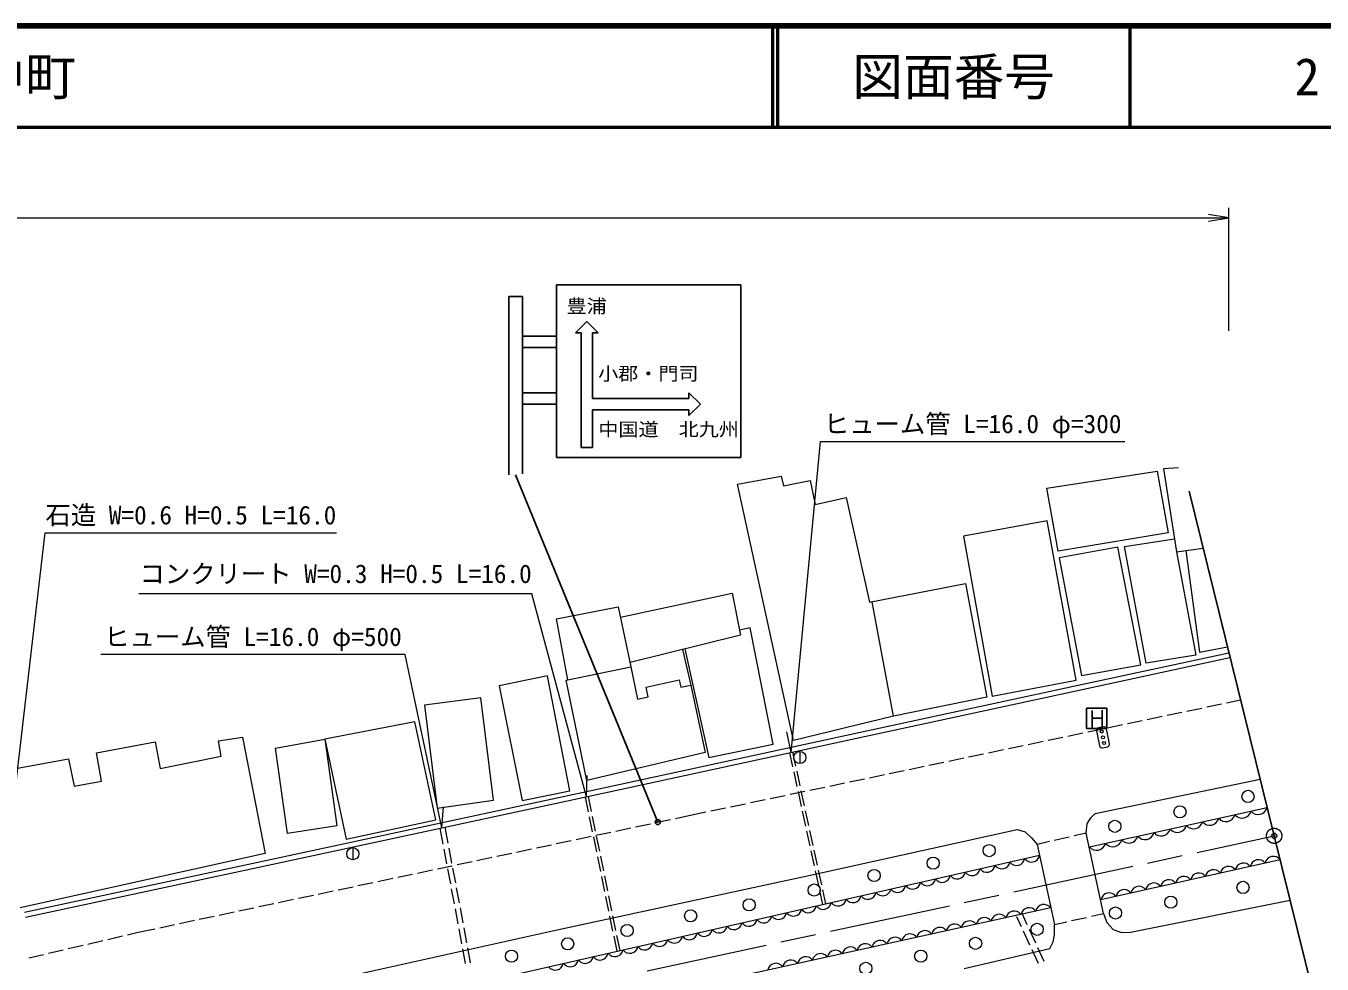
# Model space of a CAD drawing. Units: millimetres at full size, sheet at 1:1000; details may follow other scales. Extents: x 40000 to 680000, y 20000 to 380000.
# Drawn here: x 435101 to 562967, y 287468 to 380000 of the extents above; entities that cross this region are included whole.
import ezdxf
from ezdxf.enums import TextEntityAlignment as Align

# ---------------------------------------------------------------- set-up
doc = ezdxf.new("R2010")
doc.units = ezdxf.units.MM
doc.header["$LTSCALE"] = 1000
doc.header["$PDMODE"] = 32
doc.header["$PDSIZE"] = 500
doc.linetypes.add('CHAIN', pattern=[18.5, 12, -1.5, 3.5, -1.5])
for name, color, linetype, lineweight in [('M-BMK', 2, 'CHAIN', 13), ('M-BMK-OTRS', 5, 'Continuous', 25), ('M-STR-HTXT', 7, 'Continuous', 13), ('M-STR-STRC', 7, 'Continuous', 25), ('M-TTL', 2, 'Continuous', 140), ('M-TTL-LINE', 7, 'Continuous', 50), ('M-WORK', 1, 'Continuous', 13)]:
    doc.layers.add(name, color=color, linetype=linetype, lineweight=lineweight)
doc.layers.add('M-OTRS', color=6, linetype='Continuous')
doc.layers.add('M-TTL-TXT', color=7, linetype='Continuous')
doc.styles.add('ＭＳ ゴシック', font='')
doc.styles.get('ＭＳ ゴシック').set_extended_font_data('MS Gothic')

# ---------------------------------------------------------------- blocks, each defined once
blk = doc.blocks.new('open_arrow')
at = {"color": 0, "linetype": 'Continuous', "lineweight": -2}
blk.add_lwpolyline([(7.5, 1.25), (0, 0), (7.5, -1.25)], dxfattribs=at)

msp = doc.modelspace()

# ---------------------------------------------------------------- linework, layer by layer
at = {"layer": 'M-BMK'}
msp.add_line((424042, 271253), (558241, 300119), dxfattribs=at)
msp.add_circle((558241, 300119), 750, dxfattribs=at)
at = {"layer": 'M-BMK-OTRS'}
for p, q in [((549844, 334097), (558241, 300119)), ((558241, 300119), (566638, 266141))]:
    msp.add_line(p, q, dxfattribs=at)
at = {"layer": 'M-OTRS'}
msp.add_point((558241, 300119), dxfattribs=at)
at = {"layer": 'M-STR-HTXT'}
for p, q in [((553777, 349939), (553777, 362066)), ((226383, 361066), (553777, 361066)), ((510587, 308338), (510179, 310385)), ((490405, 303971), (490463, 306058)), ((476135, 300896), (476306, 302977))]:
    msp.add_line(p, q, dxfattribs=at)
for points in [[(510587, 308338), (513500, 339000), (543500, 339000)], [(432501, 291539), (437000, 330000), (465750, 330000)], [(490405, 303971), (485000, 324000), (446250, 324000)], [(476135, 300896), (472500, 318000), (442500, 318000)]]:
    msp.add_lwpolyline(points, dxfattribs=at)
at = {"layer": 'M-STR-STRC'}
for p, q in [((487441, 337447), (487441, 354478)), ((487441, 354478), (505633, 354478)), ((505633, 337447), (505633, 354478)), ((482737, 353323), (484081, 353323)), ((482737, 353323), (482737, 335734)), ((484081, 353323), (484081, 335814)), ((490425, 350834), (489305, 349714)), ((491545, 349714), (490425, 350834)), ((484081, 349403), (487441, 349403)), ((489305, 349714), (489865, 349714)), ((489865, 349714), (489864, 346398)), ((490985, 349714), (490985, 346199)), ((490985, 349714), (491545, 349714)), ((487441, 348283), (484081, 348283)), ((489873, 338415), (489864, 346398)), ((490985, 343253), (490985, 346199)), ((484081, 343803), (487441, 343803)), ((487441, 342683), (484081, 342683)), ((490985, 343253), (493316, 343253)), ((500513, 343253), (493316, 343253)), ((501633, 342693), (500513, 343813)), ((500513, 343813), (500513, 343253)), ((500513, 341573), (501633, 342693)), ((490985, 338416), (490985, 342133)), ((490985, 342133), (493958, 342133)), ((500513, 342133), (493958, 342133)), ((500513, 342133), (500513, 341573)), ((489873, 338415), (490985, 338416)), ((487441, 337447), (505633, 337447)), ((483385, 335729), (497442, 301469)), ((541734, 312707), (539734, 312707)), ((539734, 312707), (539734, 310707)), ((540274, 310792), (540274, 312491)), ((541265, 312502), (541265, 310797)), ((541734, 310707), (541734, 312707)), ((540274, 311707), (541265, 311707)), ((539734, 310707), (541734, 310707))]:
    msp.add_line(p, q, dxfattribs=at)
msp.add_circle((497442, 301469), 250, dxfattribs=at)
at = {"layer": 'M-TTL'}
msp.add_line((680000, 380000), (40000, 380000), dxfattribs=at)
at = {"layer": 'M-TTL-LINE'}
for p, q in [((508747, 380000), (508747, 370000)), ((509247, 380000), (509247, 370000)), ((543997, 380000), (543997, 370000)), ((40000, 370000), (680000, 370000))]:
    msp.add_line(p, q, dxfattribs=at)
at = {"layer": 'M-WORK'}
for p, q in [((548791, 336400), (547312, 336313)), ((547312, 336313), (548595, 328135)), ((505312, 334806), (509618, 335589)), ((509618, 335589), (509836, 334632)), ((509836, 334632), (512468, 335154)), ((512468, 335154), (512947, 332805)), ((535805, 334399), (546703, 336096)), ((546703, 336096), (547769, 330005)), ((510820, 309516), (505312, 334806)), ((536936, 328178), (535805, 334399)), ((512947, 332805), (516014, 333501)), ((516014, 333501), (518321, 323151)), ((535847, 331195), (527609, 329683)), ((538719, 315479), (535847, 331195)), ((547769, 330005), (536936, 328178)), ((527609, 329683), (530409, 313891)), ((543484, 328657), (548393, 329425)), ((545605, 317139), (543484, 328657)), ((542809, 328597), (537029, 327531)), ((537029, 327531), (539242, 315937)), ((545072, 316981), (542809, 328597)), ((548595, 328135), (551227, 328499)), ((548595, 328135), (550499, 317922)), ((549543, 328266), (550890, 318216)), ((518321, 323151), (527788, 325015)), ((527788, 325015), (529887, 313790)), ((493740, 321670), (504764, 324044)), ((504764, 324044), (505579, 319900)), ((487427, 321504), (493518, 322700)), ((493518, 322700), (494790, 316801)), ((520692, 311909), (518595, 323205)), ((488549, 315495), (487427, 321504)), ((505579, 319900), (494699, 317221)), ((506540, 320622), (505482, 320396)), ((508831, 309172), (506540, 320622)), ((499887, 318498), (500681, 314970)), ((500109, 318553), (502469, 307835)), ((550890, 318216), (553635, 318755)), ((538896, 314985), (553777, 318182)), ((539001, 314496), (553882, 317693)), ((550499, 317922), (545605, 317139)), ((486552, 315890), (481789, 314911)), ((488771, 304568), (486552, 315890)), ((488395, 315463), (494790, 316801)), ((494790, 316801), (495443, 313603)), ((539242, 315937), (545072, 316981)), ((481789, 314911), (484040, 303589)), ((490450, 305577), (488395, 315463)), ((496273, 314781), (499536, 315506)), ((496476, 313824), (496273, 314781)), ((499536, 315506), (499710, 314767)), ((499710, 314767), (500681, 314970)), ((500681, 314970), (502099, 308332)), ((517270, 310296), (538896, 314985)), ((530409, 313891), (538719, 315479)), ((479962, 313737), (474415, 313019)), ((481234, 303622), (479962, 313737)), ((495443, 313603), (496476, 313824)), ((517376, 309807), (539001, 314496)), ((529887, 313790), (520692, 311909)), ((553550, 313236), (554928, 313525)), ((474415, 313019), (475655, 302839)), ((547678, 312006), (549146, 312313)), ((549635, 312416), (551103, 312723)), ((551593, 312826), (553061, 313134)), ((473469, 311355), (464588, 309636)), ((475524, 301697), (473469, 311355)), ((520692, 311909), (510820, 309516)), ((541395, 310866), (540905, 310765)), ((541805, 310775), (543274, 311082)), ((543763, 311185), (545231, 311493)), ((545720, 311595), (547188, 311903)), ((454115, 309482), (456464, 309851)), ((454376, 307959), (454115, 309482)), ((456464, 309851), (458693, 298361)), ((459738, 308766), (464588, 309636)), ((464588, 309636), (465763, 301088)), ((464588, 309636), (466682, 299772)), ((492534, 304941), (517270, 310296)), ((492640, 304452), (517376, 309807)), ((533976, 309134), (535444, 309441)), ((535933, 309544), (537401, 309852)), ((537890, 309954), (539359, 310262)), ((539848, 310364), (541316, 310672)), ((540711, 310470), (541014, 309001)), ((541993, 309203), (541690, 310672)), ((442049, 308314), (447850, 309394)), ((442557, 305501), (442049, 308314)), ((447850, 309394), (448329, 306762)), ((460890, 300348), (459738, 308766)), ((502099, 308332), (490450, 305577)), ((502469, 307835), (508831, 309172)), ((510442, 308306), (510740, 306933)), ((510735, 308370), (511033, 306996)), ((511450, 308448), (511450, 307248)), ((528103, 307903), (529571, 308211)), ((530061, 308313), (531529, 308621)), ((532018, 308723), (533486, 309031)), ((541309, 308806), (541799, 308907)), ((431717, 306308), (439294, 307720)), ((439294, 307720), (439845, 305008)), ((448329, 306762), (454376, 307959)), ((522231, 306672), (523699, 306980)), ((524188, 307082), (525656, 307390)), ((526146, 307493), (527614, 307800)), ((510846, 306444), (511163, 304978)), ((511139, 306508), (511457, 305042)), ((516358, 305441), (517826, 305749)), ((518316, 305852), (519784, 306159)), ((520273, 306262), (521741, 306570)), ((540588, 302329), (556862, 305697)), ((439845, 305008), (442557, 305501)), ((476030, 301385), (492534, 304941)), ((476135, 300896), (492640, 304452)), ((484040, 303589), (488771, 304568)), ((510486, 304211), (511954, 304518)), ((511269, 304489), (511587, 303023)), ((511562, 304553), (511880, 303087)), ((512443, 304621), (513911, 304929)), ((514401, 305031), (515869, 305339)), ((475655, 302839), (481234, 303622)), ((490273, 303946), (490576, 302467)), ((490567, 304006), (490870, 302527)), ((504613, 302980), (506082, 303288)), ((506571, 303390), (508039, 303698)), ((508528, 303800), (509997, 304108)), ((490676, 301977), (490977, 300507)), ((490970, 302037), (491271, 300567)), ((499166, 301834), (500789, 302178)), ((500789, 302178), (502167, 302467)), ((502656, 302570), (504124, 302877)), ((511693, 302535), (512010, 301069)), ((511986, 302598), (512304, 301132)), ((539788, 301299), (540144, 301885)), ((540009, 299022), (557552, 302906)), ((540144, 301885), (540588, 302329)), ((458887, 297708), (476030, 301385)), ((458991, 297219), (476135, 300896)), ((465763, 301088), (460890, 300348)), ((466682, 299772), (475524, 301697)), ((475948, 300870), (476240, 299304)), ((476440, 300961), (476732, 299396)), ((491339, 300176), (492807, 300487)), ((493296, 300591), (494763, 300902)), ((495252, 301005), (496720, 301316)), ((497209, 301420), (498676, 301731)), ((512116, 300580), (512434, 299114)), ((512409, 300644), (512727, 299178)), ((513097, 296375), (532878, 300744)), ((532878, 300744), (533677, 300504)), ((533677, 300504), (534317, 299918)), ((539707, 300385), (539788, 301299)), ((485470, 298933), (486937, 299244)), ((487426, 299347), (488894, 299658)), ((489383, 299762), (490850, 300073)), ((491078, 300017), (491379, 298548)), ((491372, 300077), (491672, 298608)), ((534317, 299918), (534858, 299267)), ((536065, 299545), (534858, 299267)), ((534858, 299267), (536581, 291381)), ((538013, 299995), (536552, 299657)), ((539707, 300385), (538501, 300107)), ((541412, 292447), (539707, 300385)), ((458693, 298361), (434519, 293026)), ((436745, 275885), (535103, 298199)), ((467349, 298952), (467349, 297752)), ((476332, 298813), (476607, 297338)), ((476824, 298905), (477099, 297430)), ((479600, 297689), (481067, 298000)), ((481556, 298104), (483024, 298415)), ((483513, 298518), (484980, 298829)), ((491479, 298058), (491780, 296588)), ((491773, 298118), (492074, 296649)), ((512540, 298626), (512857, 297160)), ((512833, 298689), (513151, 297223)), ((434950, 292593), (458887, 297708)), ((435056, 292105), (458991, 297219)), ((473730, 296446), (475198, 296757)), ((475687, 296860), (477154, 297171)), ((476699, 296847), (476974, 295372)), ((477191, 296939), (477466, 295464)), ((477643, 297275), (479111, 297586)), ((512963, 296671), (513281, 295205)), ((513256, 296734), (513574, 295268)), ((558829, 297739), (541154, 293814)), ((467860, 295202), (469328, 295513)), ((469817, 295617), (471284, 295928)), ((471774, 296031), (473241, 296342)), ((487043, 290740), (513097, 296375)), ((491880, 296099), (492181, 294629)), ((492174, 296159), (492475, 294689)), ((461991, 293959), (463458, 294270)), ((463947, 294373), (465415, 294684)), ((465904, 294788), (467371, 295099)), ((477066, 294881), (477341, 293406)), ((477558, 294973), (477833, 293498)), ((492281, 294139), (492582, 292670)), ((492575, 294199), (492876, 292730)), ((513387, 294716), (513684, 293343)), ((513680, 294780), (513978, 293406)), ((536200, 293000), (437775, 271398)), ((456121, 292715), (457588, 293026)), ((458078, 293130), (459545, 293441)), ((460034, 293544), (461502, 293855)), ((477433, 292915), (477708, 291440)), ((477925, 293007), (478200, 291532)), ((544064, 290616), (559813, 293760)), ((450251, 291472), (451719, 291783)), ((452208, 291886), (453675, 292197)), ((454164, 292301), (455632, 292612)), ((492682, 292180), (492983, 290710)), ((492976, 292240), (493277, 290771)), ((533317, 291153), (532865, 292137)), ((533890, 291343), (533411, 292387)), ((536581, 291381), (537776, 291644)), ((538264, 291752), (539729, 292075)), ((540217, 292183), (541412, 292447)), ((541412, 292447), (541720, 291575)), ((541720, 291575), (542359, 290865)), ((445117, 290360), (446182, 290610)), ((446182, 290610), (447806, 290954)), ((448295, 291057), (449762, 291368)), ((463666, 285545), (487043, 290740)), ((477800, 290949), (478075, 289474)), ((478292, 291041), (478567, 289566)), ((493377, 290281), (493680, 288802)), ((534151, 289335), (533525, 290699)), ((534724, 289525), (534098, 290888)), ((536445, 289677), (536578, 290343)), ((536578, 290343), (536581, 291381)), ((542359, 290865), (543176, 290580)), ((543176, 290580), (544064, 290616)), ((439275, 288991), (440736, 289333)), ((441222, 289447), (442683, 289789)), ((443170, 289903), (444630, 290246)), ((478167, 288983), (478442, 287508)), ((478659, 289074), (478934, 287600)), ((493084, 290221), (493386, 288741)), ((527654, 287039), (536125, 289011)), ((535558, 287707), (534933, 289071)), ((536125, 289011), (536445, 289677)), ((435381, 288078), (436841, 288420)), ((437328, 288534), (438788, 288876)), ((534985, 287517), (534360, 288881))]:
    msp.add_line(p, q, dxfattribs=at)
for centre, radius in [((541236, 310399), 150), ((541352, 309836), 150), ((511450, 307848), 600), ((541468, 309273), 150), ((555660, 304004), 600), ((548946, 302476), 600), ((542517, 301056), 600), ((530120, 298658), 600), ((467349, 298352), 600), ((524596, 297415), 600), ((518771, 296207), 600), ((555167, 295030), 600), ((512857, 294768), 600), ((548045, 293574), 600), ((500673, 292229), 600), ((506445, 293312), 600), ((542592, 292508), 600), ((494404, 290772), 600), ((534860, 290895), 600), ((488543, 289458), 600), ((528786, 289510), 600), ((483001, 288250), 600), ((523375, 288243), 600), ((517964, 287047), 600)]:
    msp.add_circle(centre, radius, dxfattribs=at)
for centre, radius, start, end in [((540955, 310520), 250, 101.65786, 191.65786), ((541445, 310621), 250, 11.65786, 101.65786), ((541259, 309051), 250, 191.65786, 281.65786), ((541748, 309152), 250, 281.65786, 11.65786), ((551880, 302077), 917, 219.53178, 345.43153), ((553475, 302430), 917, 219.53178, 345.43153), ((555070, 302783), 917, 219.53178, 345.43153), ((556665, 303136), 917, 219.53178, 345.43153), ((547096, 301018), 917, 219.53178, 345.43153), ((548690, 301371), 917, 219.53178, 345.43153), ((550285, 301724), 917, 219.53178, 345.43153), ((540716, 299606), 917, 219.53178, 345.43153), ((542311, 299959), 917, 219.53178, 345.43153), ((543906, 300312), 917, 219.53178, 345.43153), ((545501, 300665), 917, 219.53178, 345.43153), ((534299, 298341), 816, 215.58949, 349.9744), ((558162, 297264), 819, 35.44931, 169.59402), ((528427, 297009), 816, 215.58949, 349.9744), ((529895, 297342), 816, 215.58949, 349.9744), ((531363, 297675), 816, 215.58949, 349.9744), ((532831, 298008), 816, 215.58949, 349.9744), ((552270, 295956), 819, 35.44931, 169.59402), ((553743, 296283), 819, 35.44931, 169.59402), ((555216, 296610), 819, 35.44931, 169.59402), ((556689, 296937), 819, 35.44931, 169.59402), ((522555, 295677), 816, 215.58949, 349.9744), ((524023, 296010), 816, 215.58949, 349.9744), ((525491, 296343), 816, 215.58949, 349.9744), ((526959, 296676), 816, 215.58949, 349.9744), ((546379, 294648), 819, 35.44931, 169.59402), ((547852, 294975), 819, 35.44931, 169.59402), ((549324, 295302), 819, 35.44931, 169.59402), ((550797, 295629), 819, 35.44931, 169.59402), ((516683, 294345), 816, 215.58949, 349.9744), ((518151, 294678), 816, 215.58949, 349.9744), ((519619, 295011), 816, 215.58949, 349.9744), ((521087, 295344), 816, 215.58949, 349.9744), ((541960, 293666), 819, 35.44931, 169.59402), ((543433, 293993), 819, 35.44931, 169.59402), ((544906, 294320), 819, 35.44931, 169.59402), ((510811, 293012), 816, 215.58949, 349.9744), ((512279, 293346), 816, 215.58949, 349.9744), ((513747, 293679), 816, 215.58949, 349.9744), ((515215, 294012), 816, 215.58949, 349.9744), ((534064, 292208), 816, 35.13897, 169.61808), ((535533, 292530), 816, 35.13897, 169.61808), ((504939, 291680), 816, 215.58949, 349.9744), ((506407, 292013), 816, 215.58949, 349.9744), ((507875, 292346), 816, 215.58949, 349.9744), ((509343, 292679), 816, 215.58949, 349.9744), ((528188, 290918), 816, 35.13897, 169.61808), ((529657, 291241), 816, 35.13897, 169.61808), ((531126, 291563), 816, 35.13897, 169.61808), ((532595, 291885), 816, 35.13897, 169.61808), ((500535, 290681), 816, 215.58949, 349.9744), ((502003, 291014), 816, 215.58949, 349.9744), ((503471, 291347), 816, 215.58949, 349.9744), ((522312, 289629), 816, 35.13897, 169.61808), ((523781, 289951), 816, 35.13897, 169.61808), ((525250, 290273), 816, 35.13897, 169.61808), ((526719, 290596), 816, 35.13897, 169.61808), ((494662, 289349), 816, 215.58949, 349.9744), ((496130, 289682), 816, 215.58949, 349.9744), ((497599, 290015), 816, 215.58949, 349.9744), ((499067, 290348), 816, 215.58949, 349.9744), ((516436, 288339), 816, 35.13897, 169.61808), ((517905, 288661), 816, 35.13897, 169.61808), ((519374, 288984), 816, 35.13897, 169.61808), ((520843, 289306), 816, 35.13897, 169.61808), ((488790, 288017), 816, 215.58949, 349.9744), ((490258, 288350), 816, 215.58949, 349.9744), ((491726, 288683), 816, 215.58949, 349.9744), ((493194, 289016), 816, 215.58949, 349.9744), ((510560, 287049), 816, 35.13897, 169.61808), ((512029, 287372), 816, 35.13897, 169.61808), ((513498, 287694), 816, 35.13897, 169.61808), ((514967, 288017), 816, 35.13897, 169.61808), ((487322, 287684), 816, 215.58949, 349.9744), ((509091, 286727), 816, 35.13897, 169.61808)]:
    msp.add_arc(centre, radius, start, end, dxfattribs=at)

# ---------------------------------------------------------------- block references
at = {"layer": 'M-STR-HTXT', "xscale": 267, "yscale": 267, "rotation": 180}
msp.add_blockref('open_arrow', (553777, 361066), dxfattribs=at)

# ---------------------------------------------------------------- texts
at = {"layer": 'M-STR-HTXT', "style": 'ＭＳ ゴシック'}
for s, p in [('ヒューム管 L=16.0 φ=300', (528500, 340750)), ('石造 W=0.6 H=0.5 L=16.0', (451375, 331750)), ('ヒューム管 L=16.0 φ=500', (457500, 319750))]:
    msp.add_text(s, height=1833, dxfattribs=at).set_placement(p, align=Align.MIDDLE_CENTER)
msp.add_text('コンクリート W=0.3 H=0.5 L=16.0', height=1833, dxfattribs=at).set_placement((485000, 324500), align=Align.BOTTOM_RIGHT)
at = {"layer": 'M-STR-STRC', "style": 'ＭＳ ゴシック', "width": 1.1}
for s, p in [('豊浦', (490419, 351305)), ('小郡・門司', (496502, 344649)), ('中国道\u3000北九州', (498502, 339152))]:
    msp.add_text(s, height=1320, dxfattribs=at).set_placement(p, align=Align.BOTTOM_CENTER)
at = {"layer": 'M-TTL-TXT', "style": 'ＭＳ ゴシック'}
msp.add_text('下関市上田中町', height=3666, dxfattribs=at).set_placement((405024, 375000), align=Align.MIDDLE_LEFT)
for s, p in [('図面番号', (526622, 375000)), ('2', (561497, 375000))]:
    msp.add_text(s, height=3666, dxfattribs=at).set_placement(p, align=Align.MIDDLE_CENTER)

doc.saveas('drawing.dxf')
